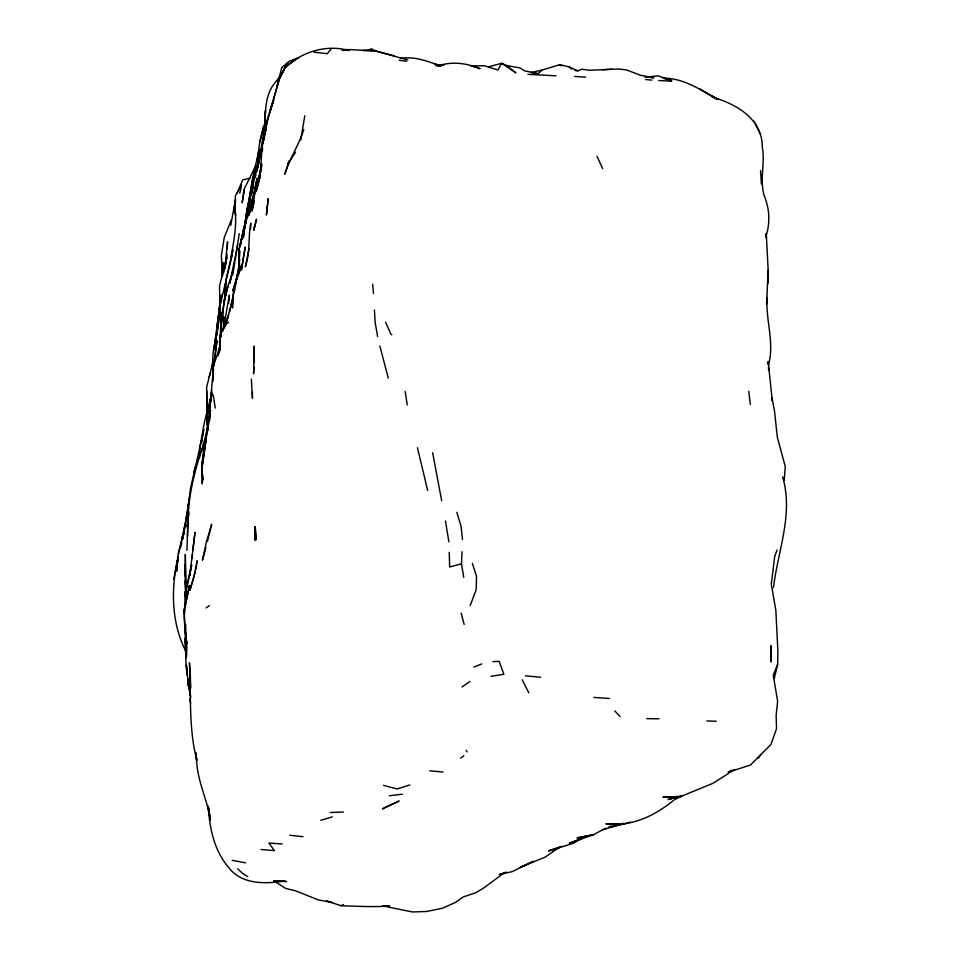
<?xml version="1.0" encoding="UTF-8"?>
<svg xmlns="http://www.w3.org/2000/svg" width="960" height="960" viewBox="0 0 960 960"><rect width="100%" height="100%" fill="white"/><g stroke="black" fill="none" stroke-linecap="round" stroke-linejoin="round"><path stroke-width="1.44" d="M252.444 391.992L252.432 398.232L251.364 379.044M185.424 568.884L185.34 554.388L185.784 597.336L185.424 568.884L185.16 576.036L185.292 571.728M185.76 596.652L185.28 564.24M206.736 391.068L206.94 407.628M184.788 638.352L185.748 651.732L184.98 624.72M222.744 275.508L221.316 255.924L224.172 237.996M220.704 311.784L220.98 337.032L221.964 312.744L219.516 342.648L220.44 338.712M220.452 315.132L221.232 328.548L219.996 305.388L220.404 295.464L220.476 298.164M712.296 97.128C735.948 103.824 762.432 118.872 762.252 146.736C765.516 163.356 759 180.564 764.616 196.824C769.824 209.808 770.22 224.172 765.588 237.372L766.26 233.484L768.168 270.084L766.584 304.152M207.312 430.86L207.6 418.416L207.708 430.824M767.856 283.74L768.168 270.084M239.292 268.956L239.544 258.78L238.5 269.712L235.956 281.472L241.8 265.272C235.932 278.784 232.08 293.148 232.5 307.98L233.148 298.008L225.072 326.868L227.832 317.676M185.496 624.216L185.256 633.072L185.232 624.408M202.956 464.316L203.04 461.388M250.608 228.816L250.776 223.188C248.016 237.72 250.332 252.744 245.292 266.88L249.144 248.424M222.012 276.84L222.42 263.172M187.548 536.592L187.932 519.192L186.96 550.296M449.244 552.336L449.652 567L461.496 563.784L462.012 551.712M202.536 477.024L202.272 483.864L201.816 467.112L202.884 479.988L201.756 466.644L205.98 439.14L202.752 462.696C207.66 431.844 210.66 400.968 213.264 369.9L212.652 381.468L212.892 367.824L220.284 345.408L219.312 351.096L220.344 335.352L228.732 314.772M227.04 254.304L225.072 267.324L227.556 241.752L227.268 248.724M265.452 131.28L264.876 120.84L264.696 124.62C265.572 111.072 265.188 95.676 273.756 84.324M407.844 59.976L376.908 51.372L371.412 50.94L371.496 49.02C361.908 51.924 352.164 48.432 342.372 50.004M238.764 268.752L239.664 250.944L238.788 268.992M222.804 271.128L223.176 263.1M212.424 366.456L213.072 352.74L220.656 312.048M199.464 458.052L200.064 446.22L204.468 422.028L211.62 394.26L210.9 398.268M262.404 150.876L262.56 148.032M262.788 143.772L266.748 120.276L265.896 126.168M253.932 366.936L253.584 373.8L254.184 346.08L254.148 362.82M238.716 269.928L239.292 259.704M223.116 263.256L222.564 272.988L223.152 263.352M265.38 130.932L264.78 122.364L265.512 110.412M207.42 430.872L207.852 423.984M220.56 336.66L221.328 324.744M238.428 274.032L238.596 271.392M265.536 110.868L263.148 143.22L264.348 129.588L257.652 168.252L260.592 154.044M203.196 455.532L203.136 456.516L203.892 451.56L201.756 466.644L203.88 452.616M192.18 558.504L192.468 554.268M261.3 168.276L261.612 163.824M246.072 221.34L246.276 218.592M246.564 214.452L252.588 178.2L258.852 151.068M261.312 168.432L261.624 164.292M784.224 480.288L785.268 466.488L777.336 437.244L774.468 410.688L771.948 397.632L772.236 400.068M246.66 214.2L247.104 208.548L245.916 219.012L247.644 206.4L253.44 184.116L251.604 194.004M219.288 352.38L220.32 339.528M774.24 678.636L777.66 664.332L777.864 650.712L775.86 610.392L771.276 584.184L774.732 556.296L777.096 550.02M220.356 302.196L213.72 349.992L218.148 327.204M224.784 268.548L225.312 262.692L224.76 268.308M187.488 511.776L190.536 488.172L204.036 429.3M773.496 587.46C777.852 551.076 793.68 513.696 782.604 476.88M228.66 303.132L229.404 295.236L222.888 331.116M262.536 143.364L265.728 129.108C259.356 149.46 263.292 171.456 256.068 191.604L260.304 174.744L259.524 178.656L261.3 164.688L258.948 180.864L260.184 174.468L254.076 197.124L252.132 211.116L253.848 201.684M766.56 302.988L767.064 297.492C765.552 320.16 774.696 342.372 768.504 365.1M209.412 421.524L210.492 410.196L209.196 421.98M177.828 559.608L176.652 571.188L178.2 553.536L183.336 535.128L182.676 539.016L186.828 514.752L188.808 508.068M202.992 433.644L202.812 435.408M209.04 409.68L211.752 392.628L211.152 395.796M239.472 265.644L239.172 268.392L239.616 265.608M214.872 358.452L216.984 340.68L213.048 368.676L214.608 359.916M192.828 550.164L195 532.38L189.78 575.472L190.488 571.572M219.744 306.84L217.632 324.612L219.78 303.084L219.984 316.62L219.54 285.804L226.932 257.088L224.604 268.368M209.472 409.404L209.82 406.62M210.156 403.824L210.672 399.648L209.172 409.284M188.712 514.284L187.152 526.836L188.628 511.44L187.644 525.708C187.728 498 194.436 470.58 203.556 444.528L201.396 452.004L208.8 423.42M211.752 390.276L210.876 397.248L211.824 393.552M252.576 201.912L257.172 178.188L251.628 203.808M206.58 416.22L207.3 410.628M183.516 534.792L189.42 498.24L188.064 507.72M183.528 534.78L184.656 526.368L178.56 553.824M224.148 327.456C221.592 313.68 223.62 299.736 227.856 286.536L224.172 301.728L227.448 287.448L232.548 272.796L233.376 268.872L229.812 283.212L237.66 245.124M196.596 565.308L197.052 560.748L194.004 576.936L189.888 590.28L195.216 571.764M263.892 140.028L267.036 122.736L279.672 77.664M222.792 311.856L224.736 297.864M239.244 233.664L235.02 261.072M216.924 327.072L220.284 303.6M258.24 164.448L260.376 149.4L256.404 171.744M243.984 229.236L247.644 206.4L253.44 184.116L251.316 194.4L252.876 187.86M230.772 225.372L235.404 199.584L235.164 213.216L235.392 195.84L241.464 185.196M225.576 263.916L226.008 261.024L223.728 272.556M201.72 442.704L202.164 439.788M207.072 430.872L203.568 453.12L205.452 441.048M184.836 609.444C182.856 625.5 188.208 641.58 186.288 657.708L186.504 640.344L186.624 644.052L185.376 623.94M185.268 606.648L189.468 585.384L184.008 610.188L184.188 613.656L185.064 603.636L185.112 607.704M185.58 650.748C170.952 621.684 171 587.724 178.128 556.644M207.888 416.856L206.772 423.888L207.876 418.74M246.756 214.08L247.2 211.308M247.632 208.548L248.076 205.776M248.508 203.004L252.096 183.396M244.248 232.164L243.36 237.78L245.508 219.996L247.788 213.852L252.948 204.852L248.58 215.604L254.088 200.34M244.692 229.344L245.352 225.132L243.06 231.744L240.156 245.94L243.744 227.856L248.388 214.5M203.892 451.56L202.464 460.404L204.924 445.752L204.144 450.108M239.1 269.892L239.544 267.144M209.232 409.38L210.456 402.036L207.036 416.34L207.804 429.768M265.656 124.332L263.592 126.492L259.812 142.02L257.268 159.888L258.648 152.568M209.268 409.104L209.736 406.296M232.656 275.16L234.78 262.488M300.72 139.98L304.8 115.74M235.128 286.572L235.584 283.908L235.044 286.716M176.808 565.068L178.116 557.82M256.572 171.936L259.284 158.064L250.944 193.932L247.992 211.56L250.812 198.252M216.684 334.644L215.652 339.852M234.144 291.828L234.624 289.188M235.104 286.548L235.584 283.908M264.864 133.032L267.972 116.82L273.768 100.248L269.772 111.876L280.008 76.644M210.204 403.488L210.72 400.656M211.248 397.836L211.764 395.004M244.02 229.32L245.724 220.128L243.816 229.872M237.204 275.124L235.86 282.444L239.424 264.24M229.536 312.048L234.768 288.12M178.164 557.328L173.7 579.3M188.592 512.94L187.836 516.852L188.496 513.996M255.336 177.3L255.864 174.528M252.624 202.572L255.78 186.408L260.664 171.252M234.168 291.84L234.684 289.236M242.544 234.312L246.264 221.232L245.076 225.54M240.156 245.94L244.296 228.324M252.36 181.992L255.48 167.748L254.268 171.756M239.784 193.272L241.536 185.532M224.268 237.408L231.396 219.768M238.944 249.936L242.28 235.596L238.944 249.936L239.1 263.484M195.816 569.184L196.416 566.592M207.432 541.476L211.68 524.28L206.352 542.04L202.464 560.184L205.908 547.536M180.756 547.116L181.728 542.964M237.804 273.396L238.452 270.648M212.796 362.628L206.628 387.348L206.928 412.944M222.228 294.192L219.996 305.388L231.984 255.996M193.536 473.952L195.192 467.028M259.812 142.02L263.592 126.492L264.996 126.48M191.664 565.056L184.932 593.832L184.98 607.404M191.628 565.248L185.076 595.908L186.036 587.532L186.084 590.232M271.512 106.44L272.028 104.364M281.628 68.04L276.732 87.168L279 79.704M251.832 190.548L250.944 193.932M181.74 539.364L182.448 536.712L182.268 537.384M219.132 352.5L220.32 348.252M260.964 152.748L261.732 150.168M248.88 213.192L255.78 186.408L255.204 188.436L260.712 171.144M249.78 211.932L251.808 205.248M212.676 373.008L213.552 370.176M237.852 273.588L238.596 271.236M243.324 192.768L244.344 189.612L242.16 202.86L244.296 188.82L256.008 165.288M249.348 211.944L251.1 206.628M224.58 287.1L225.912 283.068L224.652 296.928L226.128 279.288L232.896 249.78L230.688 259.848C233.148 243.192 237.3 226.428 234.96 209.508L235.644 215.4M217.944 356.028L219.312 351.984M209.1 376.992L210.492 372.96M238.5 271.368L232.704 291.048L235.752 283.02M470.148 605.652L476.172 589.716L476.508 576.06L472.332 563.352M237.252 192.972L242.7 179.844L249.972 178.224M303.756 129.552C298.728 145.152 289.656 158.832 284.76 174.288L289.164 160.896L288.132 163.524L295.584 152.172M777.66 664.332L773.256 675.108L777.624 701.352L776.148 715.248L776.508 728.748L770.988 744.444L750.444 765.012M251.496 208.728L254.052 203.316M287.424 62.724L279.252 78.744L287.424 62.724L281.724 67.776M279.648 77.94L288.504 61.716M759.984 755.52L758.328 757.86L760.668 754.62M274.464 83.388L279.984 76.536M331.272 48.768L327.324 53.676L314.016 52.164M532.44 73.116L538.224 73.656L542.328 70.02L559.356 64.812L561.768 65.892M227.136 323.436L228.42 322.416M673.236 800.604C654.42 816.096 630.72 827.148 605.82 823.8L623.52 824.112L630.564 822.072M460.572 758.112L463.86 755.736M552.984 851.652L545.256 857.1L520.248 867.312L533.172 861.42M206.136 607.908L209.496 605.544M462.024 687L469.932 681.468M503.592 873.276L483.864 887.88L475.872 892.728L463.26 896.916L455.34 902.448L442.908 908.1L426.804 911.46L412.584 912L382.368 905.844M729.84 772.752L734.688 769.404M728.496 773.508L712.824 783.36L680.736 796.524L667.98 799.548L682.188 795.768L674.232 799.908M254.964 526.752L255.084 540.228L255.204 526.62L256.032 539.7L255.204 526.62M553.056 851.544L561.432 846.384L548.544 850.944L573.444 843.252L582 838.188L569.316 843.288L593.412 834.732L602.22 830.052M326.82 901.068L341.16 905.736L343.284 904.524M731.88 770.088L728.1 772.212L749.664 765.312M533.28 861.396L512.172 871.632L499.404 874.512L506.16 872.112M602.508 829.86L606.252 828.192M608.736 827.088L611.232 825.984M289.38 61.26L298.584 57.516L285.552 67.128C302.064 51.672 326.928 44.124 349.164 50.592M473.916 666.996L481.824 663.924M575.052 70.476L577.752 70.812L582.108 69.24L589.428 70.284L618.816 69L626.568 69.948L640.38 75.228L653.82 77.832L650.928 77.64M409.788 784.944L397.152 788.964L383.58 785.364M602.388 829.908L623.676 823.344L619.344 824.496M320.784 820.308L332.268 816.888M616.476 825.3L610.74 826.908L623.52 824.112M488.928 66.744L501.636 63.3L506.448 65.472L515.916 72.84L501.636 63.3L497.904 70.02L484.26 65.724L471.168 65.94L480.072 68.688C467.136 63.3 452.244 61.044 438.72 65.76M530.964 72.528L542.328 70.02M215.28 408.072L213.192 394.932M438.684 65.868L444.264 64.752L435.624 65.628M491.004 676.284L503.88 674.292L499.128 661.392L492.816 661.608M389.388 795.756L402.336 794.196M645.168 77.256L658.116 75.84L671.844 80.676L664.212 78.528M400.524 58.332C414.48 56.268 428.28 60.996 440.94 66.456L435.096 64.068L439.824 65.652L436.992 65.784M602.484 69.708L612.168 69.24M330.336 812.484L343.416 812.04M341.16 905.736C357.348 906.264 373.416 907.128 389.664 906.096L383.904 905.748M646.716 718.632L659.004 718.8M706.788 720.96L716.268 721.248M555.996 75.804L527.916 74.352M362.952 50.568L371.412 50.94M342.276 50.28L345.036 50.4M609.48 698.496L593.976 697.428M275.568 880.944L286.608 881.52L273.696 880.86L284.172 881.136C264.72 884.016 241.296 884.652 228.276 867.036C213.96 850.068 209.532 827.832 208.212 806.244L210.36 819.984L208.26 806.46M658.728 80.508L671.412 81.18M391.848 334.62L391.104 334.572L385.548 322.164M574.716 76.416L585.648 77.172M282.168 843.948L268.932 843.036L274.404 850.656L261.144 849.516M662.94 78.168C683.076 77.916 700.536 89.568 717.228 99.42L699.576 88.8M429.78 770.844L443.052 771.996M525.408 675.816L540.66 677.244M645.6 79.524L651.852 80.1M289.692 835.248L302.988 836.7M399.18 60.264L406.536 61.26M506.448 65.472L519.864 67.968L524.76 70.872L538.224 73.656M232.176 860.328L245.592 862.812M190.752 697.524L188.508 684.288L190.5 696.048M394.212 55.788L376.908 51.372L371.496 49.02M577.752 70.812L569.304 67.032L561.444 64.944L559.332 65.388M326.508 900.864L331.68 902.46L318.24 899.856L295.632 890.844L285.552 888.396L274.572 881.244M714.684 98.016L718.536 99.42L704.484 91.74M247.776 876.66L242.88 873.672L237.744 868.824M569.304 67.032L571.332 69.096M614.82 710.88L620.064 716.628M466.152 750.3L467.124 751.944M522.216 679.788L528.804 692.82M754.176 121.272L759.948 133.644M597 156.276L602.724 168.66M456.816 512.292L461.088 526.5L462.492 539.628M379.872 346.116L388.284 378.084M461.16 613.188L464.172 624.504M417.444 447.708L427.656 490.452M445.452 520.98L448.884 541.872M432.648 452.688L441.672 500.796M189.792 699.12L190.584 703.164M377.616 336.516L375.204 322.824L374.424 310.032M461.496 563.784L463.74 577.38M188.496 684.408L185.88 661.536L185.496 648.036M210.36 819.984C207.66 800.988 198.516 783.468 196.848 764.148L195.744 752.82M405.18 391.464L407.256 404.976M195.828 752.544L196.884 760.392C188.424 728.328 191.256 695.316 189.468 662.64L190.56 687.348M748.788 391.272L750.312 404.472M372.648 284.34L373.512 293.556M185.412 591.372L185.772 595.512M264.78 122.364L265.404 131.292M772.368 401.292L768.132 361.428L768.276 364.404M760.536 170.52L761.424 183.912M234.108 207.336L234.252 209.784M185.1 581.052L185.772 593.628M184.008 610.188L184.92 627.084M223.752 316.908L224.136 325.884M768.492 367.308L768.612 370.308M264.876 120.84L265.26 130.596M223.728 316.86L224.112 328.488M190.38 675.492L190.56 688.608M187.884 678.864L187.98 685.908M771.348 648.36L771.144 661.968L771 645.66L771.348 648.36M268.164 198.852L266.436 214.764L268.164 198.852M209.328 406.02L208.98 409.8L211.188 395.712L209.328 406.02M254.232 227.64L253.944 230.412L256.512 219.204L254.232 227.64M245.184 247.236L241.428 269.772L245.184 247.236M386.676 806.652L382.476 808.92L399.108 801.012L386.676 806.652M593.412 834.732L577.236 837.852L593.412 834.732M680.736 796.524L663.132 797.064L680.736 796.524M186.996 674.892L186.348 665.22L186.996 674.892"/></g></svg>
